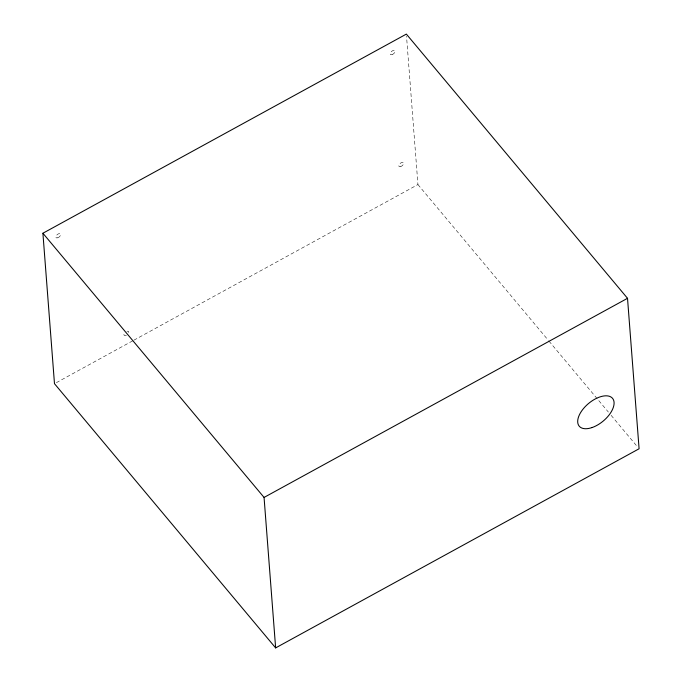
<?xml version="1.0" encoding="UTF-8"?>
<svg xmlns="http://www.w3.org/2000/svg" width="682" height="682" viewBox="0 0 682 682"><rect width="100%" height="100%" fill="white"/><g stroke="black" fill="none" stroke-linecap="round" stroke-linejoin="round"><path stroke-width="0.51" stroke-dasharray="3.41 2.56" d="M56.35 382.67L132.964 340.693M133.902 340.182L417.938 184.566L406.523 36.223M417.938 184.566L548.311 340.309M548.993 341.128L608.378 412.073M611.115 415.329L637.73 447.136M126.946 331.307A2.898 1.526 -39.9 0 1 128.719 332.62M126.409 335.169A2.898 1.526 -39.9 0 1 124.141 335.229A2.898 1.526 -39.9 0 1 124.618 332.995M392.141 54.594A2.898 1.526 -39.9 0 0 394.929 50.818A2.898 1.526 -39.9 0 0 390.812 52.275A2.898 1.526 -39.9 0 0 392.141 54.594M400.402 166.664A2.898 1.526 -39.9 0 0 403.633 163.015A2.898 1.526 -39.9 0 0 399.695 163.919A2.898 1.526 -39.9 0 0 400.402 166.664M57.817 237.771A2.898 1.526 -39.9 0 0 60.528 233.994A2.898 1.526 -39.9 0 0 56.393 235.529A2.898 1.526 -39.9 0 0 57.817 237.771"/><path stroke-width="1.02" d="M42.906 233.235L406.361 34.1L627.517 298.307L639.094 448.765L275.639 647.9L54.483 383.693L42.906 233.235L264.062 497.434L275.639 647.9M264.062 497.434L627.517 298.307M592.155 427.52A21.713 11.441 -39.9 0 0 613.178 399.26A21.713 11.441 -39.9 0 0 582.326 410.035A21.713 11.441 -39.9 0 0 592.155 427.52"/></g></svg>
